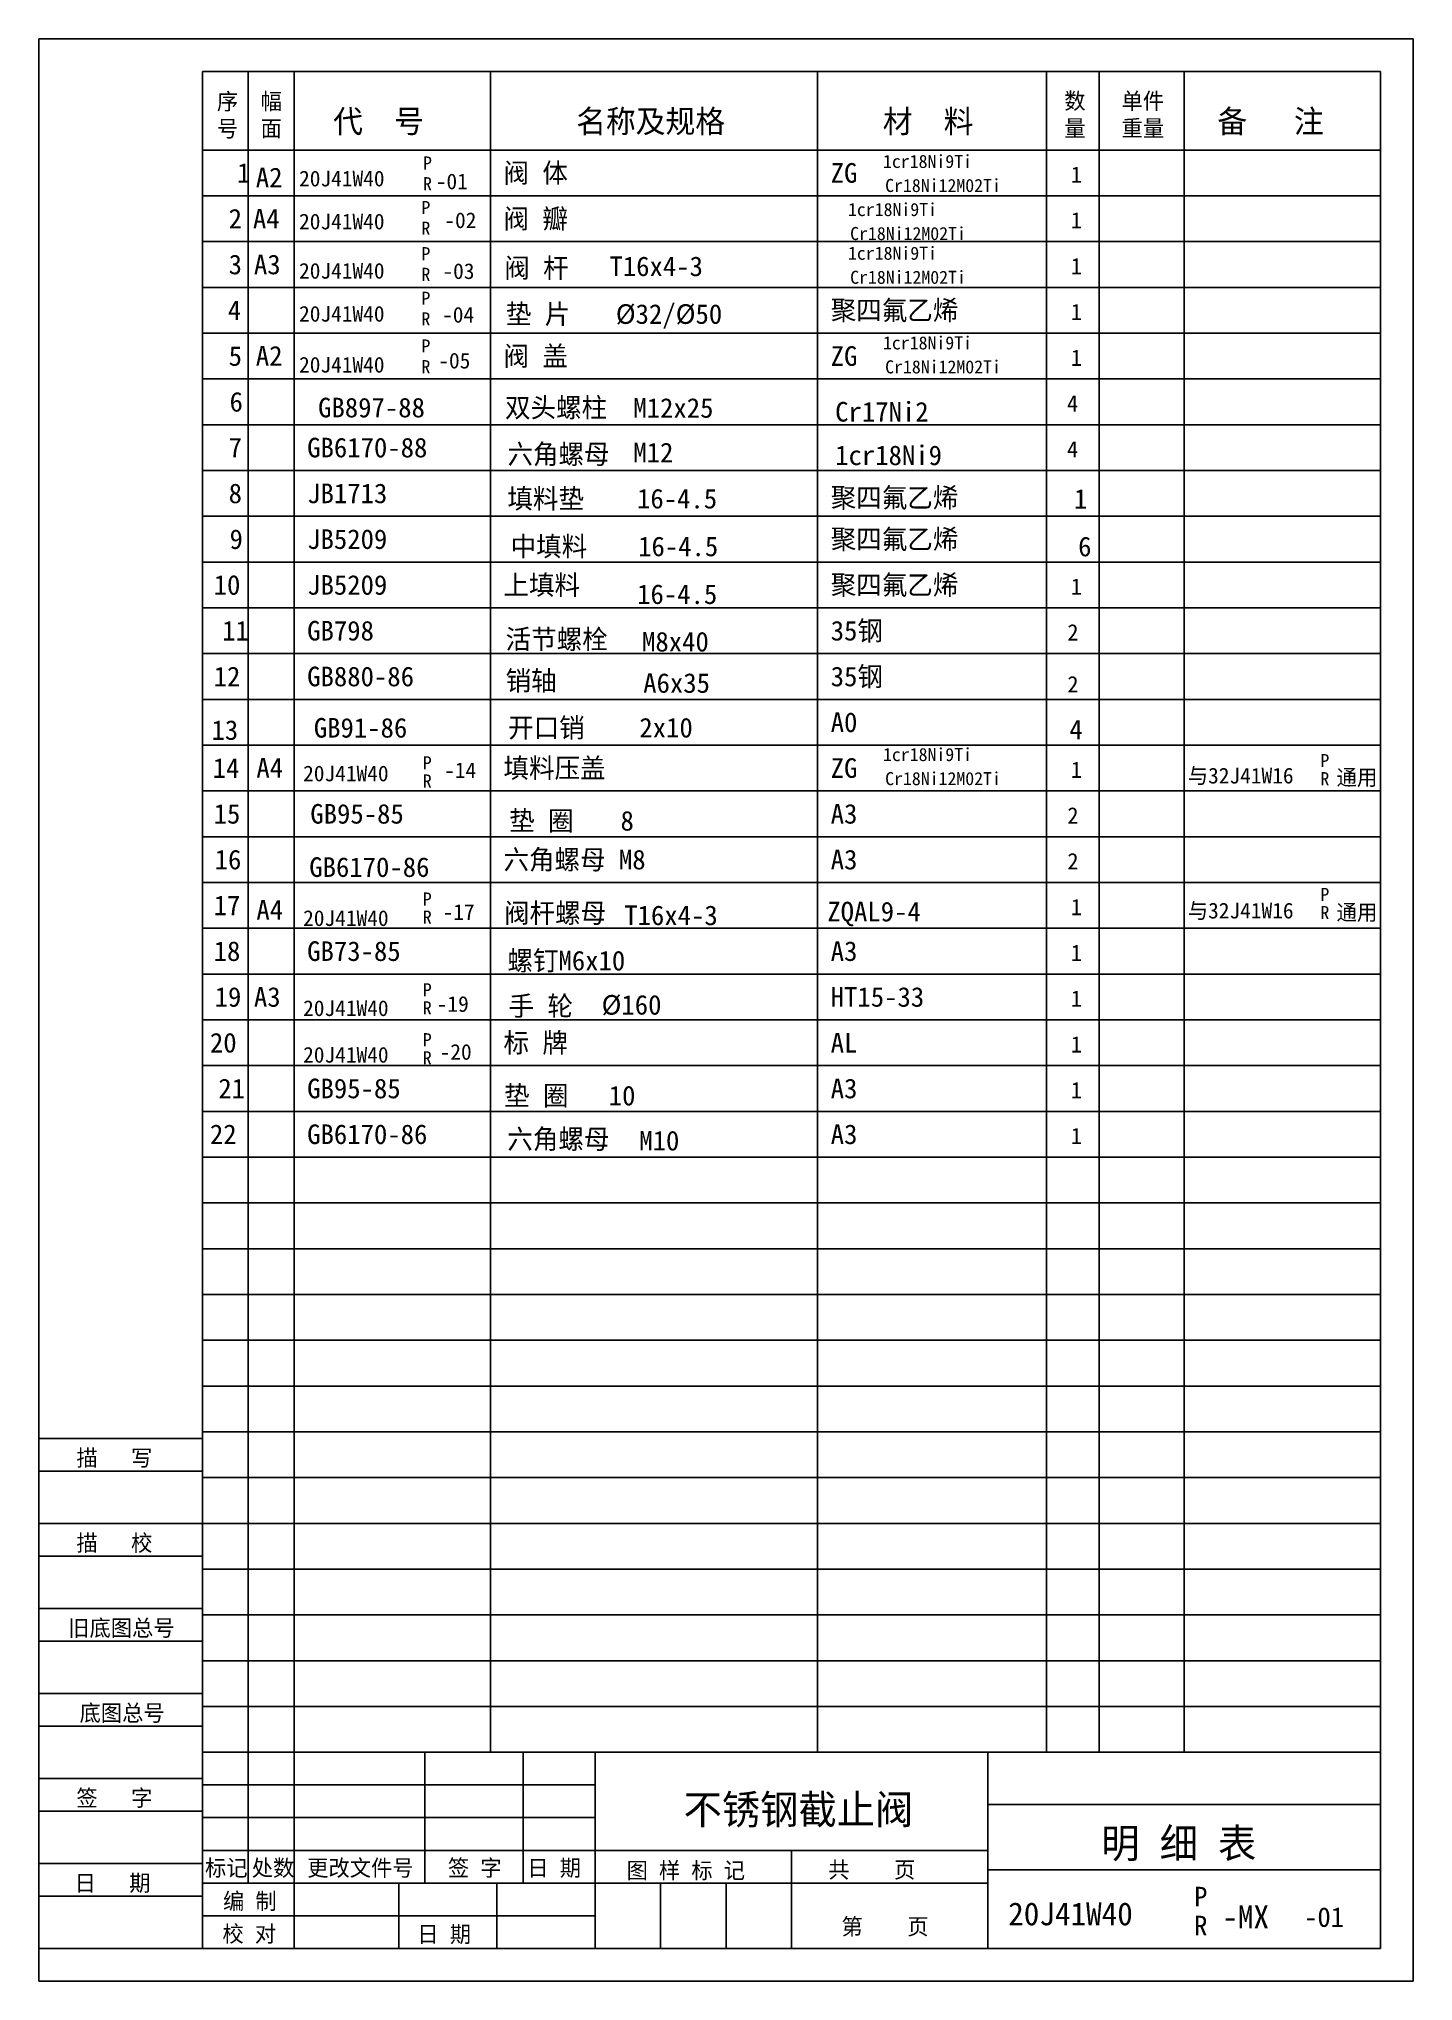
# Model space of a CAD drawing. Header units: metres. Extents: x 0 to 210, y 0 to 297.
import ezdxf

# ---------------------------------------------------------------- set-up
doc = ezdxf.new("R2010")
doc.units = ezdxf.units.M
for name, color, linetype in [('D', 1, 'Continuous'), ('FL', 5, 'Continuous'), ('T', 7, 'Continuous'), ('TL', 4, 'Continuous')]:
    doc.layers.add(name, color=color, linetype=linetype)

# ---------------------------------------------------------------- blocks, each defined once
blk = doc.blocks.new('MXBDT')
at = {"layer": 'FL'}
for p, q in [((0, 297), (0, 0)), ((210, 297), (0, 297)), ((210, 0), (210, 297)), ((205, 273), (25, 273)), ((205, 266), (25, 266)), ((205, 259), (25, 259)), ((205, 252), (25, 252)), ((205, 245), (25, 245)), ((205, 238), (25, 238)), ((205, 231), (25, 231)), ((205, 224), (25, 224)), ((205, 217), (25, 217)), ((205, 210), (25, 210)), ((205, 203), (25, 203)), ((205, 196), (25, 196)), ((205, 189), (25, 189)), ((205, 182), (25, 182)), ((205, 175), (25, 175)), ((205, 168), (25, 168)), ((205, 161), (25, 161)), ((205, 154), (25, 154)), ((205, 147), (25, 147)), ((205, 140), (25, 140)), ((205, 133), (25, 133)), ((205, 126), (25, 126)), ((205, 119), (25, 119)), ((205, 112), (25, 112)), ((205, 105), (25, 105)), ((205, 98), (25, 98)), ((205, 91), (25, 91)), ((205, 84), (25, 84)), ((0, 78), (25, 78)), ((205, 77), (25, 77)), ((0, 70), (25, 70)), ((205, 70), (25, 70)), ((0, 65), (25, 65)), ((205, 63), (25, 63)), ((0, 57), (25, 57)), ((205, 56), (25, 56)), ((0, 52), (25, 52)), ((205, 49), (25, 49)), ((0, 44), (25, 44)), ((205, 42), (25, 42)), ((0, 39), (25, 39)), ((0, 31), (25, 31)), ((25, 30), (85, 30)), ((0, 26), (25, 26)), ((25, 25), (85, 25)), ((0, 18), (25, 18)), ((25, 20), (85, 20)), ((39, 15), (39, 5)), ((70, 5), (70, 15)), ((115, 15), (145, 15)), ((0, 13), (25, 13)), ((25, 10), (85, 10)), ((0, 0), (210, 0))]:
    blk.add_line(p, q, dxfattribs=at)
at = {"layer": 'TL'}
for p, q in [((25, 5), (25, 292)), ((205, 292), (25, 292)), ((32, 35), (32, 292)), ((39, 35), (39, 292)), ((69, 35), (69, 292)), ((119, 35), (119, 292)), ((154, 35), (154, 292)), ((162, 35), (162, 292)), ((175, 35), (175, 292)), ((205, 5), (205, 292)), ((205, 280), (25, 280)), ((0, 83), (25, 83)), ((205, 35), (25, 35)), ((32, 15), (32, 35)), ((39, 15), (39, 35)), ((59, 15), (59, 35)), ((74, 15), (74, 35)), ((85, 5), (85, 35)), ((145, 5), (145, 35)), ((145, 27), (205, 27)), ((85, 20), (145, 20)), ((115, 5), (115, 20)), ((115, 15), (25, 15)), ((55, 5), (55, 15)), ((95, 5), (95, 15)), ((105, 5), (105, 15)), ((145, 17), (205, 17)), ((0, 5), (205, 5))]:
    blk.add_line(p, q, dxfattribs=at)
at = {"layer": 'T'}
for s, height, p in [('序', 2.5, (27.21, 286.18)), ('幅', 2.5, (33.9, 286.21)), ('数', 2.5, (156.7, 286.26)), ('单件', 2.5, (165.45, 286.26)), ('代  号', 3.5, (44.97, 282.64)), ('名称及规格', 3.5, (82.11, 282.64)), ('材  料', 3.5, (128.96, 282.64)), ('备   注', 3.5, (180.09, 282.64)), ('号', 2.5, (27.21, 282.02)), ('面', 2.5, (33.9, 282.04)), ('量', 2.5, (156.7, 282.09)), ('重量', 2.5, (165.45, 282.09)), ('描   写', 2.5, (5.74, 78.76)), ('描   校', 2.5, (5.74, 65.76)), ('旧底图总号', 2.5, (4.49, 52.76)), ('底图总号', 2.5, (6.22, 39.76)), ('签   字', 2.5, (5.74, 26.76)), ('明 细 表', 4.5, (162.36, 18.84)), ('标记', 2.5, (25.39, 16.07)), ('处数', 2.5, (32.54, 16.07)), ('更改文件号', 2.5, (41.01, 16.07)), ('签 字', 2.5, (62.5, 16.07)), ('日 期', 2.5, (74.64, 16.07)), ('图 样 标 记', 2.5, (89.81, 15.68)), (' 共    页', 2.5, (118.92, 15.79)), ('日   期', 2.5, (5.45, 13.76)), ('编 制', 2.5, (28.14, 10.99)), ('第    页', 2.5, (122.65, 7.1)), ('校 对', 2.5, (28.05, 5.99)), ('日 期', 2.5, (57.84, 5.93))]:
    blk.add_text(s, height=height, dxfattribs=at).set_placement(p)

msp = doc.modelspace()

# ---------------------------------------------------------------- block references
at = {"layer": 'T'}
msp.add_blockref('MXBDT', (0, 0), dxfattribs=at)
msp.add_blockref('MXBDT', (0, 0), dxfattribs=at)
msp.add_blockref('MXBDT', (0, 0), dxfattribs=at)

# ---------------------------------------------------------------- texts
at = {"layer": 'D'}
for s, height, p in [('1cr18Ni9Ti', 2, (128.99, 277.26)), ('1', 3, (30.29, 275)), ('A2', 3, (33.15, 274.31)), ('20J41W40', 2.4, (39.76, 274.44)), ('P', 2, (58.7, 277.02)), ('-01', 2.4, (60.65, 274)), ('阀 体 ', 3, (71, 275)), ('ZG', 3, (121, 275)), ('1', 2.5, (157.7, 275)), ('R', 2, (58.7, 273.85)), ('Cr18Ni12M02Ti', 2, (129.32, 273.58)), ('2', 3, (29, 268)), ('A4', 3, (32.71, 268)), ('P', 2, (58.46, 270.2)), ('-02', 2.4, (61.96, 268.06)), ('阀 瓣', 3, (71, 268)), ('1cr18Ni9Ti', 2, (123.64, 269.9)), ('1', 2.5, (157.7, 268)), ('20J41W40', 2.4, (39.76, 267.87)), ('R', 2, (58.46, 267.04)), ('Cr18Ni12M02Ti', 2, (123.97, 266.23)), ('P', 2, (58.46, 263.15)), ('1cr18Ni9Ti', 2, (123.64, 263.22)), ('3', 3, (29, 261)), ('A3', 3, (32.86, 261)), ('20J41W40', 2.4, (39.76, 260.33)), ('R', 2, (58.46, 259.99)), ('-03', 2.4, (61.67, 260.28)), ('阀 杆', 3, (71.12, 260.47)), ('T16x4-3', 3, (87.19, 260.72)), ('Cr18Ni12M02Ti', 2, (123.97, 259.54)), ('1', 2.5, (157.7, 261)), ('4', 3, (28.86, 254)), ('20J41W40', 2.4, (39.76, 253.76)), ('P', 2, (58.46, 256.34)), ('-04', 2.4, (61.62, 253.61)), ('垫 片', 3, (71.36, 253.42)), ('%%c32/%%c50', 3, (88.16, 253.42)), ('聚四氟乙烯', 3, (121, 254)), ('1', 2.5, (157.7, 254)), ('R', 2, (58.46, 253.17)), ('5', 3, (29, 247)), ('A2', 3, (33.15, 247.04)), ('P', 2, (58.46, 249.04)), ('阀 盖', 3, (71, 247)), ('ZG', 3, (121, 247)), ('1cr18Ni9Ti', 2, (128.99, 249.51)), ('20J41W40', 2.4, (39.76, 245.97)), ('R', 2, (58.46, 245.87)), ('-05', 2.4, (61.04, 246.6)), ('Cr18Ni12M02Ti', 2, (129.32, 245.84)), ('1', 2.5, (157.7, 247)), ('6', 3, (29.14, 240)), ('GB897-88', 3, (42.67, 239.12)), ('双头螺柱', 3, (71.23, 239.12)), ('M12x25', 3, (90.84, 239.06)), ('Cr17Ni2', 3, (121.68, 238.48)), ('4', 2.5, (157.11, 240)), ('7', 3, (29, 233)), ('GB6170-88', 3, (41, 233)), ('六角螺母', 3, (71.6, 232)), ('M12', 3, (90.84, 232.25)), ('1cr18Ni9', 3, (121.68, 231.82)), ('4', 2.5, (157.11, 233)), ('8', 3, (29, 226)), ('JB1713', 3, (41, 226)), ('聚四氟乙烯', 3, (121, 225.34)), ('填料垫', 3, (71.6, 225.19)), ('16-4.5', 3, (91.4, 225.19)), ('1', 3, (158.17, 225.16)), ('9', 3, (29.14, 219)), ('JB5209', 3, (41, 219)), ('中填料', 3, (72.09, 217.89)), ('16-4.5', 3, (91.57, 217.89)), ('聚四氟乙烯', 3, (121, 219)), ('6', 3, (158.81, 217.87)), ('10', 3, (26.71, 212)), ('JB5209', 3, (41, 212)), ('上填料', 3, (71, 212)), ('聚四氟乙烯', 3, (121, 212)), ('1', 2.5, (157.7, 212)), ('16-4.5', 3, (91.42, 210.58)), ('11', 3, (28, 205)), ('GB798', 3, (41, 205)), ('35钢', 3, (121, 205)), ('活节螺栓', 3, (71.32, 203.7)), ('M8x40', 3, (92.17, 203.32)), ('2', 2.5, (157.17, 205)), ('12', 3, (26.71, 198)), ('GB880-86', 3, (41, 198)), ('销轴', 3, (71.32, 197.37)), ('A6x35', 3, (92.35, 197)), ('35钢', 3, (121, 198)), ('2', 2.5, (157.17, 197.06)), ('GB91-86', 3, (42.01, 190.15)), ('开口销', 3, (71.71, 190.17)), ('2x10', 3, (91.76, 190.17)), ('A0', 3, (121, 191)), ('13', 3, (26.38, 189.81)), ('4', 3, (157.47, 189.9)), ('P', 2, (58.67, 185.3)), ('填料压盖', 3, (71, 184)), ('1cr18Ni9Ti', 2, (128.99, 186.56)), ('P', 2, (195.83, 185.64)), ('14', 3, (26.57, 184)), ('A4', 3, (33.24, 184.05)), ('20J41W40', 2.4, (40.38, 183.47)), ('R', 2, (58.67, 182.52)), ('-14', 2.4, (61.93, 183.96)), ('ZG', 3, (121, 184)), ('Cr18Ni12M02Ti', 2, (129.32, 182.88)), ('1', 2.5, (157.7, 184)), ('与32J41W16', 2.4, (175.55, 183.14)), ('R', 2, (195.83, 182.87)), ('通用', 2.4, (198.29, 182.86)), ('15', 3, (26.71, 177)), ('GB95-85', 3, (41.48, 177)), ('垫 圈', 3, (71.87, 175.93)), ('8', 3, (88.88, 175.93)), ('A3', 3, (121, 177)), ('2', 2.5, (157.17, 177)), ('16', 3, (26.86, 170)), ('六角螺母 M8', 3, (71, 170)), ('A3', 3, (121, 170)), ('2', 2.5, (157.17, 170)), ('GB6170-86', 3, (41.32, 168.85)), ('P', 2, (58.67, 164.47)), ('P', 2, (195.83, 165.17)), ('17', 3, (26.71, 163)), ('A4', 3, (33.24, 162.33)), ('20J41W40', 2.4, (40.38, 161.35)), ('R', 2, (58.67, 161.7)), ('-17', 2.4, (61.69, 162.28)), ('阀杆螺母', 3, (71.08, 161.83)), ('T16x4-3', 3, (89.45, 161.48)), ('ZQAL9-4', 3, (120.48, 162.05)), ('1', 2.5, (157.7, 163)), ('与32J41W16', 2.4, (175.55, 162.5)), ('R', 2, (195.83, 162.39)), ('通用', 2.4, (198.29, 162.23)), ('18', 3, (26.71, 156)), ('GB73-85', 3, (41, 156)), ('螺钉M6x10', 3, (71.6, 154.55)), ('A3', 3, (121, 156)), ('1', 2.5, (157.7, 156)), ('19', 3, (26.86, 149)), ('A3', 3, (32.86, 149)), ('P', 2, (58.67, 150.59)), ('HT15-33', 3, (121, 149)), ('20J41W40', 2.4, (40.38, 147.58)), ('R', 2, (58.67, 147.82)), ('-19', 2.4, (60.8, 148.22)), ('手 轮', 3, (71.77, 147.62)), ('%%c160', 3, (85.99, 147.79)), ('1', 2.5, (157.7, 149)), ('20', 3, (26.14, 142)), ('20J41W40', 2.4, (40.38, 140.45)), ('P', 2, (58.67, 142.96)), ('-20', 2.4, (61.24, 140.89)), ('标 牌 ', 3, (71, 142)), ('AL', 3, (121, 142)), ('1', 2.5, (157.7, 142)), ('R', 2, (58.67, 140.18)), ('21', 3, (27.43, 135)), ('GB95-85', 3, (41, 135)), ('垫 圈', 3, (71.09, 133.91)), ('10', 3, (87.08, 133.91)), ('A3', 3, (121, 135)), ('1', 2.5, (157.7, 135)), ('22', 3, (26.14, 128)), ('GB6170-86', 3, (41, 128)), ('六角螺母', 3, (71.58, 127.27)), ('A3', 3, (121, 128)), ('M10', 3, (91.75, 127.02)), ('1', 2.5, (157.7, 128)), ('不锈钢截止阀', 4.5, (98.52, 24)), ('20J41W40', 3.5, (148.12, 8.54)), ('P', 3, (176.53, 11.43)), ('R', 3, (176.53, 7)), ('-MX', 3.5, (180.84, 8.07)), ('-01', 3, (193.33, 8.3))]:
    msp.add_text(s, height=height, dxfattribs=at).set_placement(p)

doc.saveas('drawing.dxf')
